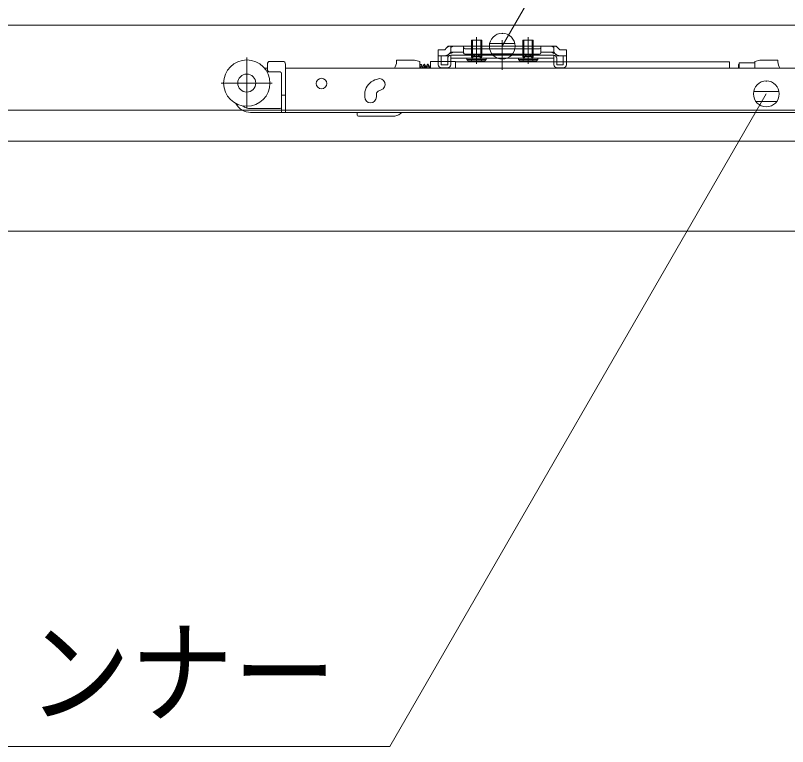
# Model space of a CAD drawing. Units: millimetres, scale not verified. Extents: x -6062 to 6062, y -3045 to 3045.
# Drawn here: x -3771.5 to -3471.7, y 120 to 403.7 of the extents above; entities that cross this region are included whole.
import ezdxf
from ezdxf.enums import TextEntityAlignment as Align

# ---------------------------------------------------------------- set-up
doc = ezdxf.new("R2010")
doc.units = ezdxf.units.MM
doc.header["$LTSCALE"] = 20
doc.layers.add('0-3_2寸法-3', color=7, linetype='Continuous', lineweight=9)
doc.layers.add('0-4_3一般', color=7, linetype='Continuous', lineweight=9)
doc.styles.add('ＭＳ ゴシック', font='')
doc.styles.get('ＭＳ ゴシック').set_extended_font_data('MS Gothic')

# ---------------------------------------------------------------- blocks, each defined once
blk = doc.blocks.new('グループ-73')
at = {"layer": '0-4_3一般'}
blk.add_line((-55696.5, 8000), (-4456.5, 8000), dxfattribs=at)
blk = doc.blocks.new('グループ-74')
at = {"layer": '0-4_3一般'}
for p, q in [((-36140, 7836.1), (-36140, 7882.1)), ((-36132.4, 7836.1), (-36132.4, 7882.1)), ((-36100, 7699.1), (-36100, 7905.1)), ((-36100, 7867.1), (-36100, 7749.1)), ((-36067.6, 7882.1), (-36067.6, 7836.1)), ((-35900, 7884.2), (-35900, 7730.2)), ((-35740, 7836.1), (-35740, 7882.1)), ((-35740, 7882.1), (-35660, 7882.1)), ((-35732.4, 7836.1), (-35732.4, 7882.1)), ((-35700, 7699.1), (-35700, 7905.1)), ((-35700, 7867.1), (-35700, 7749.1)), ((-35667.6, 7882.1), (-35667.6, 7836.1)), ((-35660, 7882.1), (-35660, 7836.1)), ((-36398, 7764.1), (-36398, 7808.1)), ((-36347.1, 7808.1), (-36398, 7808.1)), ((-36347.1, 7808.1), (-36332.5, 7822.6)), ((-36319.1, 7836.1), (-36332.5, 7822.6)), ((-36319.1, 7836.1), (-36300, 7836.1)), ((-36300, 7836.1), (-36300, 7790.1)), ((-36300, 7826.1), (-36280, 7836.1)), ((-36200, 7836.1), (-36300, 7836.1)), ((-36200, 7836.1), (-35600, 7836.1)), ((-36200, 7825.2), (-36200, 7836.1)), ((-36190, 7815.2), (-35610, 7815.2)), ((-36140, 7756.2), (-36140, 7836.1)), ((-36132.4, 7756.2), (-36132.4, 7836.1)), ((-36100, 7713.6), (-36100, 7797.6)), ((-36067.6, 7836.1), (-36067.6, 7756.2)), ((-36060, 7836.1), (-36060, 7756.2)), ((-35900, 7651.9), (-35900, 7853.3)), ((-35740, 7756.2), (-35740, 7836.1)), ((-35732.4, 7756.2), (-35732.4, 7836.1)), ((-35700, 7713.6), (-35700, 7797.6)), ((-35667.6, 7836.1), (-35667.6, 7756.2)), ((-35660, 7836.1), (-35660, 7756.2)), ((-35500, 7836.1), (-35600, 7836.1)), ((-35600, 7836.1), (-35600, 7825.2)), ((-35600, 7815.2), (-35600, 7825.2)), ((-35600, 7815.2), (-35600, 7790.1)), ((-35520, 7836.1), (-35500, 7826.1)), ((-35500, 7790.1), (-35500, 7836.1)), ((-35500, 7836.1), (-35480.9, 7836.1)), ((-35480.9, 7836.1), (-35467.5, 7822.6)), ((-35467.5, 7822.6), (-35452.9, 7808.1)), ((-35402, 7808.1), (-35452.9, 7808.1)), ((-35402, 7808.1), (-35402, 7764.1)), ((-37883.9, 7747.9), (-37883.9, 7351.9)), ((-36398, 7762.1), (-36374, 7762.1)), ((-36398, 7742.1), (-36398, 7762.1)), ((-36398, 7692.1), (-36398, 7742.1)), ((-36374, 7762.1), (-36374, 7742.1)), ((-36374, 7692.1), (-36374, 7742.1)), ((-36328, 7762.1), (-36347.1, 7762.1)), ((-36328, 7762.1), (-36314.5, 7775.6)), ((-36324, 7692.1), (-36324, 7742.1)), ((-36300, 7790.1), (-36314.5, 7775.6)), ((-36300, 7780.1), (-36280, 7790.1)), ((-36300, 7790.1), (-36300, 7780.1)), ((-36300, 7790.1), (-36280, 7790.1)), ((-36300, 7766.1), (-35500, 7766.1)), ((-36300, 7766.1), (-36300, 7742.1)), ((-36280, 7790.1), (-36200, 7790.1)), ((-36200, 7784.1), (-36200, 7790.1)), ((-35610, 7774.1), (-36190, 7774.1)), ((-36175, 7742.1), (-36175, 7732.1)), ((-36025, 7742.1), (-36175, 7742.1)), ((-36141, 7722.1), (-36122.8, 7758.9)), ((-36140, 7756.2), (-36132.4, 7756.2)), ((-36136.2, 7742.1), (-36140, 7756.2)), ((-36136.2, 7742.1), (-36132.4, 7756.2)), ((-36132.4, 7756.2), (-36067.6, 7756.2)), ((-36122.8, 7758.9), (-36100, 7771)), ((-36100, 7771), (-36077.2, 7758.9)), ((-36077.2, 7758.9), (-36059, 7722.1)), ((-36067.6, 7756.2), (-36060, 7756.2)), ((-36063.8, 7742.1), (-36067.6, 7756.2)), ((-36060, 7756.2), (-36063.8, 7742.1)), ((-36025, 7732.1), (-36025, 7742.1)), ((-35736.2, 7742.1), (-35740, 7756.2)), ((-35740, 7756.2), (-35732.4, 7756.2)), ((-35736.2, 7742.1), (-35732.4, 7756.2)), ((-35663.8, 7742.1), (-35667.6, 7756.2)), ((-35660, 7756.2), (-35663.8, 7742.1)), ((-35600, 7790.1), (-35600, 7784.1)), ((-35600, 7790.1), (-35520, 7790.1)), ((-35520, 7790.1), (-35500, 7790.1)), ((-35520, 7790.1), (-35500, 7780.1)), ((-35485.5, 7775.6), (-35500, 7790.1)), ((-35500, 7780.1), (-35500, 7790.1)), ((-35500, 7766.1), (-35500, 7742.1)), ((-35500, 7742.1), (-35500, 7692.1)), ((-35472, 7762.1), (-35485.5, 7775.6)), ((-35476, 7742.1), (-35476, 7692.1)), ((-35472, 7762.1), (-35452.9, 7762.1)), ((-35452.9, 7762.1), (-35402, 7762.1)), ((-35426, 7762.1), (-35402, 7762.1)), ((-35426, 7742.1), (-35426, 7762.1)), ((-35402, 7764.1), (-35402, 7762.1)), ((-35402, 7762.1), (-35402, 7742.1)), ((-35402, 7742.1), (-35402, 7692.1)), ((-37723.9, 7697.9), (-37723.9, 7655.9)), ((-37603.9, 7717.9), (-37703.9, 7717.9)), ((-37583.9, 7697.9), (-37583.9, 7665.1)), ((-36721.5, 7713.9), (-36721.5, 7727.9)), ((-36458.4, 7686.9), (-36458.3, 7687.5)), ((-36264.3, 7716.9), (-36458.3, 7716.9)), ((-36458.3, 7665.9), (-36458.3, 7716.9)), ((-36324, 7692.1), (-36374, 7692.1)), ((-36264.3, 7716.9), (-36264.3, 7665.9)), ((-34134.3, 7715.9), (-36264.3, 7715.9)), ((-36175, 7732.1), (-36165, 7722.1)), ((-36175, 7732.1), (-36025, 7732.1)), ((-36165, 7722.1), (-36035, 7722.1)), ((-36035, 7722.1), (-36025, 7732.1)), ((-34134.3, 7715.9), (-34134.3, 7665.9)), ((-34064.9, 7690.9), (-34064.9, 7665.9)), ((-33939.9, 7705.9), (-34059.9, 7705.9)), ((-34059.9, 7705.9), (-34059.9, 7665.9)), ((-33899.9, 7727.9), (-33939.9, 7717.9)), ((-33939.9, 7705.9), (-33939.9, 7717.9)), ((-33939.9, 7705.9), (-33939.9, 7665.9)), ((-33899.9, 7727.9), (-33759.9, 7727.9)), ((-33759.9, 7713.9), (-33759.9, 7727.9)), ((-37723.9, 7665.9), (-37746.3, 7665.9)), ((-37725.8, 7635.9), (-37703.9, 7635.9)), ((-37623.9, 7635.9), (-37703.9, 7635.9)), ((-37613.9, 7475.9), (-37613.9, 7625.9)), ((-37583.9, 7665.9), (-31477.9, 7665.9)), ((-37583.9, 7659.9), (-37583.9, 7665.1)), ((-37583.9, 7481.9), (-37583.9, 7659.9)), ((-36532.3, 7670.9), (-36531.6, 7665.9)), ((-36505.3, 7670.9), (-36504.6, 7665.9)), ((-36478.3, 7670.9), (-36477.6, 7665.9)), ((-36324, 7668.1), (-36374, 7668.1)), ((-35426, 7668.1), (-35476, 7668.1)), ((-36870.2, 7581.5), (-36888.9, 7574.7)), ((-37685.9, 7549.9), (-38081.9, 7549.9)), ((-36858.2, 7490.1), (-36839.4, 7496.9)), ((-37613.9, 7455.9), (-37613.9, 7475.9)), ((-37613.9, 7345.9), (-37613.9, 7455.9)), ((-37583.9, 7455.9), (-37613.9, 7455.9)), ((-37583.9, 7470.1), (-37583.9, 7481.9)), ((-37583.9, 7470.1), (-37583.9, 7455.9)), ((-37583.9, 7455.9), (-37583.9, 7345.9)), ((-36967.9, 7441.9), (-36967.9, 7461.9)), ((-36966.3, 7481.4), (-36966.2, 7481.9)), ((-36877.9, 7462.4), (-36877.9, 7461.9)), ((-36877.9, 7461.9), (-36877.9, 7441.9)), ((-37623.9, 7351.9), (-37853.9, 7351.9)), ((-37853.9, 7321.9), (-37613.9, 7321.9)), ((-37613.9, 7321.9), (-37613.9, 7345.9)), ((-37583.9, 7321.9), (-37613.9, 7321.9)), ((-37583.9, 7345.9), (-37583.9, 7321.9)), ((-31477.9, 7321.9), (-37583.9, 7321.9)), ((-37027.3, 7301.9), (-37027.3, 7321.9)), ((-36689.9, 7313.8), (-36679.8, 7321.9)), ((-37017.3, 7291.9), (-36752.4, 7291.9)), ((-54000, 7100), (-30000, 7100)), ((-53680, 6400), (-30320, 6400))]:
    blk.add_line(p, q, dxfattribs=at)
for points in [[(-6330, 7340), (-53990, 7340), (-53990, 8000), (-6330, 8000)], [(-35625, 7732.1), (-35625, 7742.1), (-35775, 7742.1), (-35775, 7732.1)]]:
    blk.add_lwpolyline(points, close=True, dxfattribs=at)
for points in [[(-36140, 7882.1), (-36060, 7882.1), (-36060, 7836.1)], [(-36200, 7790.1), (-36200, 7815.2), (-36200, 7825.2)], [(-36398, 7764.1), (-36398, 7762.1), (-36347.1, 7762.1)], [(-36300, 7692.1), (-36300, 7742.1), (-35500, 7742.1)], [(-35741, 7722.1), (-35722.8, 7758.9), (-35700, 7771), (-35677.2, 7758.9), (-35659, 7722.1)], [(-35732.4, 7756.2), (-35667.6, 7756.2), (-35660, 7756.2)], [(-35426, 7742.1), (-35426, 7692.1), (-35476, 7692.1)], [(-36541.5, 7665.9), (-36541.5, 7717.9), (-36581.5, 7727.9), (-36721.5, 7727.9)], [(-36541.5, 7675.8), (-36541.4, 7676.3), (-36541.4, 7676.9), (-36541.3, 7677.4), (-36541.2, 7678), (-36541.2, 7678.7), (-36541.1, 7679.3), (-36541, 7680), (-36541, 7680.6), (-36540.9, 7681.4), (-36540.9, 7682.1), (-36540.8, 7682.9), (-36540.7, 7683.6), (-36540.7, 7684.5), (-36540.6, 7685.3), (-36540.5, 7686.1), (-36540.4, 7686.9), (-36540.2, 7687.7), (-36539.9, 7688.4), (-36539.6, 7689.1), (-36539.1, 7689.8), (-36538.7, 7690.4), (-36538.1, 7691), (-36537.5, 7691.5), (-36536.8, 7692.1), (-36536.1, 7692.6), (-36535.3, 7693), (-36534.4, 7693.5), (-36533.5, 7693.8), (-36532.5, 7694.2), (-36531.6, 7694.4), (-36530.8, 7694.5), (-36530, 7694.5), (-36529.3, 7694.3), (-36528.6, 7694.1), (-36528, 7693.7), (-36527.4, 7693.3), (-36526.9, 7692.7), (-36526.4, 7692), (-36526, 7691.2)], [(-36529.5, 7686.7), (-36529.4, 7686.7), (-36529.2, 7686.7), (-36529.1, 7686.7), (-36529.1, 7686.6), (-36529, 7686.6), (-36529, 7686.5), (-36528.9, 7686.3), (-36528.9, 7686.1), (-36529, 7686), (-36529, 7685.7), (-36529.1, 7685.5), (-36529.2, 7685.2), (-36529.3, 7684.9), (-36529.5, 7684.5), (-36529.6, 7684.2), (-36529.8, 7683.8), (-36530, 7683.4), (-36530.1, 7683), (-36530.3, 7682.6), (-36530.4, 7682.2), (-36530.5, 7681.8), (-36530.6, 7681.4), (-36530.7, 7681), (-36530.8, 7680.6), (-36530.9, 7680.2), (-36531, 7679.8), (-36531.1, 7679.4), (-36531.1, 7679), (-36531.2, 7678.6), (-36531.2, 7678.2), (-36531.3, 7677.8), (-36531.3, 7677.4), (-36531.4, 7677), (-36531.4, 7676.6), (-36531.4, 7676.2), (-36531.5, 7675.8), (-36531.6, 7675.4), (-36531.6, 7674.9), (-36531.7, 7674.5)], [(-36526, 7691.2), (-36525.7, 7690.3), (-36525.4, 7689.2), (-36525.2, 7688.1), (-36525, 7686.9), (-36524.7, 7685.8), (-36524.6, 7684.7), (-36524.4, 7683.6), (-36524.2, 7682.5), (-36524, 7681.5), (-36523.8, 7680.5), (-36523.7, 7679.6), (-36523.5, 7678.7), (-36523.4, 7677.8), (-36523.2, 7676.9), (-36523.1, 7676.1), (-36523, 7675.3), (-36522.9, 7674.6), (-36522.7, 7673.9), (-36522.6, 7673.2), (-36522.5, 7672.5), (-36522.4, 7671.8), (-36522.3, 7671.1), (-36522.2, 7670.5), (-36522.1, 7669.9), (-36522, 7669.2), (-36522, 7668.6), (-36521.9, 7668.1), (-36521.8, 7667.5), (-36521.7, 7666.9), (-36521.6, 7666.4), (-36521.6, 7665.9)], [(-36516, 7665.9), (-36515.9, 7666.5), (-36515.8, 7667.1), (-36515.7, 7667.8), (-36515.6, 7668.4), (-36515.6, 7669.1), (-36515.5, 7669.8), (-36515.4, 7670.6), (-36515.3, 7671.3), (-36515.3, 7672.1), (-36515.2, 7672.9), (-36515.1, 7673.7), (-36515, 7674.5), (-36515, 7675.4), (-36514.9, 7676.2), (-36514.8, 7677.1), (-36514.7, 7678), (-36514.5, 7679), (-36514.3, 7680), (-36514, 7681), (-36513.7, 7682), (-36513.4, 7683.1), (-36513, 7684.2), (-36512.6, 7685.3), (-36512.1, 7686.5), (-36511.6, 7687.7), (-36511.1, 7688.9), (-36510.5, 7690.1), (-36509.9, 7691.4), (-36509.2, 7692.6), (-36508.6, 7693.6), (-36507.9, 7694.4), (-36507.3, 7695.1), (-36506.6, 7695.5), (-36506, 7695.8), (-36505.3, 7695.9), (-36504.7, 7695.8), (-36504, 7695.5), (-36503.4, 7695.1), (-36502.7, 7694.4)], [(-36502.5, 7686.7), (-36502.4, 7686.7), (-36502.3, 7686.7), (-36502.1, 7686.7), (-36502.1, 7686.6), (-36502, 7686.6), (-36502, 7686.5), (-36501.9, 7686.3), (-36501.9, 7686.2), (-36502, 7686), (-36502, 7685.7), (-36502.1, 7685.5), (-36502.2, 7685.2), (-36502.3, 7684.9), (-36502.5, 7684.5), (-36502.6, 7684.2), (-36502.8, 7683.8), (-36503, 7683.4), (-36503.1, 7683), (-36503.3, 7682.6), (-36503.4, 7682.2), (-36503.5, 7681.8), (-36503.6, 7681.4), (-36503.7, 7681), (-36503.8, 7680.6), (-36503.9, 7680.2), (-36504, 7679.8), (-36504.1, 7679.4), (-36504.1, 7679), (-36504.2, 7678.6), (-36504.2, 7678.2), (-36504.3, 7677.8), (-36504.3, 7677.4), (-36504.4, 7677), (-36504.4, 7676.6), (-36504.4, 7676.2), (-36504.5, 7675.8), (-36504.6, 7675.4), (-36504.6, 7674.9), (-36504.7, 7674.5)], [(-36502.7, 7694.4), (-36502.1, 7693.6), (-36501.5, 7692.6), (-36500.8, 7691.4), (-36500.2, 7690.1), (-36499.6, 7688.9), (-36499.1, 7687.6), (-36498.6, 7686.5), (-36498.1, 7685.3), (-36497.7, 7684.2), (-36497.3, 7683.1), (-36496.9, 7682), (-36496.6, 7681), (-36496.4, 7680), (-36496.1, 7679), (-36496, 7678), (-36495.8, 7677.1), (-36495.7, 7676.2), (-36495.6, 7675.3), (-36495.5, 7674.5), (-36495.5, 7673.7), (-36495.4, 7672.9), (-36495.3, 7672.1), (-36495.2, 7671.3), (-36495.1, 7670.6), (-36495, 7669.8), (-36495, 7669.1), (-36494.9, 7668.4), (-36494.8, 7667.8), (-36494.7, 7667.1), (-36494.7, 7666.5), (-36494.6, 7665.9)], [(-36489, 7665.9), (-36488.9, 7666.5), (-36488.8, 7667.1), (-36488.7, 7667.8), (-36488.6, 7668.4), (-36488.6, 7669.1), (-36488.5, 7669.8), (-36488.4, 7670.6), (-36488.3, 7671.3), (-36488.3, 7672.1), (-36488.2, 7672.9), (-36488.1, 7673.7), (-36488, 7674.5), (-36488, 7675.4), (-36487.9, 7676.2), (-36487.8, 7677.1), (-36487.7, 7678), (-36487.5, 7679), (-36487.3, 7680), (-36487, 7681), (-36486.7, 7682), (-36486.4, 7683.1), (-36486, 7684.2), (-36485.6, 7685.3), (-36485.1, 7686.5), (-36484.6, 7687.7), (-36484.1, 7688.9), (-36483.5, 7690.1), (-36482.9, 7691.4), (-36482.2, 7692.6), (-36481.6, 7693.6), (-36480.9, 7694.4), (-36480.3, 7695.1), (-36479.6, 7695.5), (-36479, 7695.8), (-36478.3, 7695.9), (-36477.7, 7695.8), (-36477, 7695.5), (-36476.4, 7695.1), (-36475.7, 7694.4)], [(-36475.5, 7686.7), (-36475.4, 7686.7), (-36475.2, 7686.7), (-36475.1, 7686.7), (-36475.1, 7686.6), (-36475, 7686.6), (-36475, 7686.5), (-36474.9, 7686.3), (-36474.9, 7686.1), (-36475, 7686), (-36475, 7685.7), (-36475.1, 7685.5), (-36475.2, 7685.2), (-36475.3, 7684.9), (-36475.5, 7684.5), (-36475.6, 7684.2), (-36475.8, 7683.8), (-36476, 7683.4), (-36476.1, 7683), (-36476.3, 7682.6), (-36476.4, 7682.2), (-36476.5, 7681.8), (-36476.6, 7681.4), (-36476.7, 7681), (-36476.8, 7680.6), (-36476.9, 7680.2), (-36477, 7679.8), (-36477.1, 7679.4), (-36477.1, 7679), (-36477.2, 7678.6), (-36477.2, 7678.2), (-36477.3, 7677.8), (-36477.3, 7677.4), (-36477.4, 7677), (-36477.4, 7676.6), (-36477.4, 7676.2), (-36477.5, 7675.8), (-36477.6, 7675.4), (-36477.6, 7674.9), (-36477.7, 7674.5)], [(-36475.7, 7694.4), (-36475.1, 7693.6), (-36474.5, 7692.6), (-36473.8, 7691.4), (-36473.2, 7690.1), (-36472.6, 7688.9), (-36472.1, 7687.6), (-36471.6, 7686.5), (-36471.1, 7685.3), (-36470.7, 7684.2), (-36470.3, 7683.1), (-36469.9, 7682), (-36469.6, 7681), (-36469.4, 7680), (-36469.1, 7679), (-36469, 7678), (-36468.8, 7677.1), (-36468.7, 7676.2), (-36468.6, 7675.3), (-36468.5, 7674.5), (-36468.5, 7673.7), (-36468.4, 7672.9), (-36468.3, 7672.1), (-36468.2, 7671.3), (-36468.1, 7670.6), (-36468.1, 7669.8), (-36468, 7669.1), (-36467.9, 7668.4), (-36467.8, 7667.8), (-36467.7, 7667.1), (-36467.7, 7666.5), (-36467.6, 7665.9)], [(-36462, 7665.9), (-36461.9, 7666.4), (-36461.8, 7667), (-36461.7, 7667.5), (-36461.7, 7668.1), (-36461.6, 7668.6), (-36461.5, 7669.2), (-36461.4, 7669.7), (-36461.4, 7670.2), (-36461.3, 7670.8), (-36461.2, 7671.3), (-36461.1, 7671.9), (-36461.1, 7672.4), (-36461, 7672.9), (-36460.9, 7673.5), (-36460.8, 7674), (-36460.7, 7674.6), (-36460.7, 7675.1), (-36460.6, 7675.7), (-36460.5, 7676.2), (-36460.4, 7676.7), (-36460.4, 7677.3), (-36460.3, 7677.8), (-36460.2, 7678.4), (-36460.1, 7678.9), (-36460, 7679.4), (-36459.9, 7680), (-36459.8, 7680.5), (-36459.7, 7681.1), (-36459.6, 7681.6), (-36459.5, 7682.1), (-36459.4, 7682.7), (-36459.3, 7683.2), (-36459.2, 7683.7), (-36459.1, 7684.3), (-36458.9, 7684.8), (-36458.8, 7685.3), (-36458.7, 7685.9), (-36458.6, 7686.4), (-36458.4, 7686.9)], [(-35775, 7732.1), (-35765, 7722.1), (-35635, 7722.1), (-35625, 7732.1)], [(-36531.7, 7674.5), (-36531.7, 7674.1), (-36531.8, 7673.6), (-36531.9, 7673.2), (-36531.9, 7672.8), (-36532, 7672.3), (-36532.1, 7671.9), (-36532.1, 7671.4), (-36532.2, 7671), (-36532.3, 7670.6), (-36532.4, 7670.1), (-36532.4, 7669.7), (-36532.5, 7669.3), (-36532.5, 7668.9), (-36532.6, 7668.5), (-36532.7, 7668.1), (-36532.7, 7667.7), (-36532.8, 7667.4), (-36532.8, 7667), (-36532.9, 7666.6), (-36532.9, 7666.3), (-36533, 7665.9)], [(-36504.7, 7674.5), (-36504.7, 7674.1), (-36504.8, 7673.6), (-36504.9, 7673.2), (-36504.9, 7672.8), (-36505, 7672.3), (-36505.1, 7671.9), (-36505.1, 7671.4), (-36505.2, 7671), (-36505.3, 7670.6), (-36505.4, 7670.1), (-36505.4, 7669.7), (-36505.5, 7669.3), (-36505.5, 7668.9), (-36505.6, 7668.5), (-36505.7, 7668.1), (-36505.7, 7667.7), (-36505.8, 7667.4), (-36505.8, 7667), (-36505.9, 7666.6), (-36505.9, 7666.3), (-36506, 7665.9)], [(-36477.7, 7674.5), (-36477.7, 7674.1), (-36477.8, 7673.6), (-36477.9, 7673.2), (-36477.9, 7672.8), (-36478, 7672.3), (-36478.1, 7671.9), (-36478.1, 7671.4), (-36478.2, 7671), (-36478.3, 7670.6), (-36478.4, 7670.1), (-36478.4, 7669.7), (-36478.5, 7669.3), (-36478.5, 7668.9), (-36478.6, 7668.5), (-36478.7, 7668.1), (-36478.7, 7667.7), (-36478.8, 7667.4), (-36478.8, 7667), (-36478.9, 7666.6), (-36478.9, 7666.3), (-36479, 7665.9)], [(-36967.9, 7461.9), (-36967.9, 7462.4), (-36967.9, 7462.9), (-36967.9, 7463.4), (-36967.9, 7463.9), (-36967.9, 7464.4), (-36967.9, 7464.9), (-36967.9, 7465.4), (-36967.8, 7465.9), (-36967.8, 7466.4), (-36967.8, 7466.9), (-36967.8, 7467.4), (-36967.7, 7467.9), (-36967.7, 7468.4), (-36967.7, 7468.9), (-36967.7, 7469.4), (-36967.6, 7469.9), (-36967.6, 7470.4), (-36967.5, 7470.9), (-36967.5, 7471.4), (-36967.5, 7471.9), (-36967.4, 7472.4), (-36967.4, 7472.9), (-36967.3, 7473.4), (-36967.3, 7473.9), (-36967.2, 7474.4), (-36967.2, 7474.9), (-36967.1, 7475.4), (-36967, 7475.9), (-36967, 7476.4), (-36966.9, 7476.9), (-36966.9, 7477.4), (-36966.8, 7477.9), (-36966.7, 7478.4), (-36966.7, 7478.9), (-36966.6, 7479.4), (-36966.5, 7479.9), (-36966.5, 7480.4), (-36966.4, 7480.9), (-36966.3, 7481.4)], [(-36870.3, 7481.9), (-36870.6, 7481.5), (-36870.9, 7481), (-36871.2, 7480.6), (-36871.6, 7480.1), (-36871.9, 7479.7), (-36872.2, 7479.2), (-36872.5, 7478.8), (-36872.8, 7478.3), (-36873, 7477.9), (-36873.3, 7477.4), (-36873.6, 7476.9), (-36873.9, 7476.4), (-36874.1, 7476), (-36874.4, 7475.5), (-36874.6, 7475), (-36874.9, 7474.5), (-36875.1, 7474), (-36875.3, 7473.5), (-36875.5, 7473), (-36875.8, 7472.5), (-36876, 7472), (-36876.2, 7471.5), (-36876.3, 7470.9), (-36876.5, 7470.4), (-36876.7, 7469.9), (-36876.8, 7469.4), (-36877, 7468.9), (-36877.1, 7468.3), (-36877.2, 7467.8), (-36877.4, 7467.3), (-36877.5, 7466.8), (-36877.5, 7466.2), (-36877.6, 7465.7), (-36877.7, 7465.1), (-36877.8, 7464.6), (-36877.8, 7464.1), (-36877.8, 7463.5), (-36877.9, 7463), (-36877.9, 7462.4)]]:
    blk.add_lwpolyline(points, dxfattribs=at)
for centre, radius in [((-37883.9, 7549.9), 180), ((-37883.9, 7549.9), 70), ((-37303.9, 7545.9), 41)]:
    blk.add_circle(centre, radius, dxfattribs=at)
for centre, radius, start, end in [((-36300, 7790.1), 46, 90, 135), ((-36190, 7825.2), 10, 180, 270), ((-35610, 7825.2), 10, 270, 0), ((-35500, 7790.1), 46, 45, 90), ((-36347.1, 7808.1), 46, 270, 315), ((-36300, 7742.1), 24, 90, 180), ((-36190, 7784.1), 10, 180, 270), ((-35610, 7784.1), 10, 270, 0), ((-35500, 7742.1), 24, 0, 90), ((-35452.9, 7808.1), 46, 225, 270), ((-37703.9, 7697.9), 20, 90, 180), ((-37603.9, 7697.9), 20, 0, 90), ((-36801.5, 7713.9), 80, 323.1301, 0), ((-36374, 7692.1), 24, 180, 270), ((-36324, 7692.1), 24, 270, 0), ((-35476, 7692.1), 24, 180, 270), ((-35426, 7692.1), 24, 270, 0), ((-34059.9, 7690.9), 5, 90, 180), ((-33679.9, 7713.9), 80, 180, 216.8699), ((-37703.9, 7655.9), 20, 180, 270), ((-37623.9, 7625.9), 10, 0, 90), ((-36847.9, 7461.9), 120, 110, 170.40593), ((-36854.8, 7539.2), 45, 290, 110), ((-36922.9, 7441.9), 45, 180, 0), ((-36847.9, 7461.9), 30, 110, 138.18969), ((-37853.9, 7451.9), 130, 207.8267, 270), ((-37853.9, 7451.9), 100, 232.49603, 270), ((-37623.9, 7361.9), 10, 270, 0), ((-37017.3, 7301.9), 10, 180, 270), ((-36752.4, 7391.9), 100, 270, 308.65981)]:
    blk.add_arc(centre, radius, start, end, dxfattribs=at)
blk = doc.blocks.new('グループ-75')
at = {"layer": '0-4_3一般'}
for name in ['グループ-73', 'グループ-74']:
    blk.add_blockref(name, (0, 0), dxfattribs=at)

msp = doc.modelspace()

# ---------------------------------------------------------------- linework, layer by layer
at = {"layer": '0-3_2寸法-3'}
for p, q in [((-3582.31, 396.8), (-3582.69, 396.8)), ((-3582.31, 396.8), (-3582.69, 396.8)), ((-3577.6, 392.8), (-3587.4, 392.8)), ((-3578.5, 388.8), (-3586.5, 388.8)), ((-3479.8, 378.29), (-3480.15, 378.29)), ((-3479.8, 378.29), (-3480.15, 378.29)), ((-3475.08, 374.29), (-3484.87, 374.29)), ((-3475.98, 370.29), (-3483.97, 370.29))]:
    msp.add_line(p, q, dxfattribs=at)
for points in [[(-3582.5, 391.8), (-3491.17, 550), (-2889.24, 550)], [(-4225.06, 120), (-3626.22, 120), (-3479.98, 373.3)]]:
    msp.add_lwpolyline(points, dxfattribs=at)
for centre in [(-3582.5, 391.8), (-3582.5, 391.8), (-3479.98, 373.3), (-3479.98, 373.3)]:
    msp.add_circle(centre, 5.01, dxfattribs=at)

# ---------------------------------------------------------------- block references
at = {"layer": '0-4_3一般', "xscale": 0.05, "yscale": 0.05}
msp.add_blockref('グループ-75', (-1787.5, 0), dxfattribs=at)

# ---------------------------------------------------------------- texts
at = {"layer": '0-3_2寸法-3', "style": 'ＭＳ ゴシック', "width": 0.9}
msp.add_text('ンナー', height=32.55, dxfattribs=at).set_placement((-3766.85, 122.77), align=Align.BOTTOM_LEFT)

doc.saveas('drawing.dxf')
